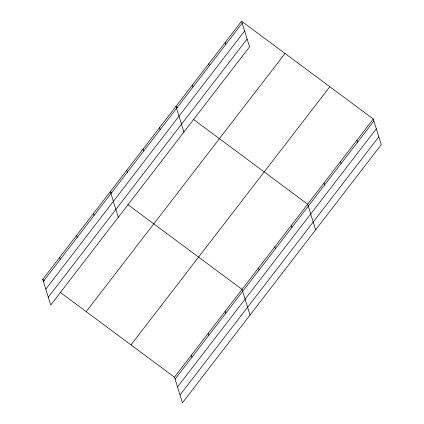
<?xml version="1.0" encoding="UTF-8"?>
<svg xmlns="http://www.w3.org/2000/svg" width="424" height="424" viewBox="0 0 424 424"><rect width="100%" height="100%" fill="white"/><g stroke="black" fill="none" stroke-linecap="round" stroke-linejoin="round"><path stroke-width="0.64" d="M241.563 21.2L249.551 46.831L50.726 304.999L42.739 279.368L241.563 21.2L373.274 119.001L381.261 144.632L182.437 402.8L174.45 377.169L60.235 292.353M43.354 281.34L242.178 23.172M45.787 289.147L244.611 30.979M48.294 297.192L247.118 39.024M86.205 311.64L285.029 53.472M130.984 344.892L329.814 86.729M174.45 377.169L373.274 119.001M175.064 379.141L373.889 120.973M177.497 386.948L376.321 128.779M180.004 394.993L378.828 136.825M177.545 107.574L175.955 106.398L183.937 132.028M193.445 119.383L307.665 204.198L315.647 229.829M111.931 192.772L110.341 191.59L118.323 217.221M127.831 204.58L242.051 289.391L250.033 315.021M42.739 279.368L44.329 280.55M356.87 140.302L357.485 142.273M340.472 161.597L341.082 163.569M324.069 182.898L324.683 184.869M291.262 225.494L291.876 227.465M225.165 42.501L225.775 44.472M274.858 246.794L275.473 248.766M208.762 63.796L209.371 65.768M258.454 268.09L259.069 270.062M192.358 85.097L192.973 87.068M225.149 311.333L225.764 313.31M159.551 127.693L160.166 129.665M208.253 333.28L208.868 335.251M143.148 148.994L143.763 150.965M191.351 355.222L191.966 357.194M126.744 170.289L127.359 172.261M93.439 213.532L94.054 215.509M76.543 235.479L77.157 237.451M59.641 257.421L60.256 259.393"/></g></svg>
